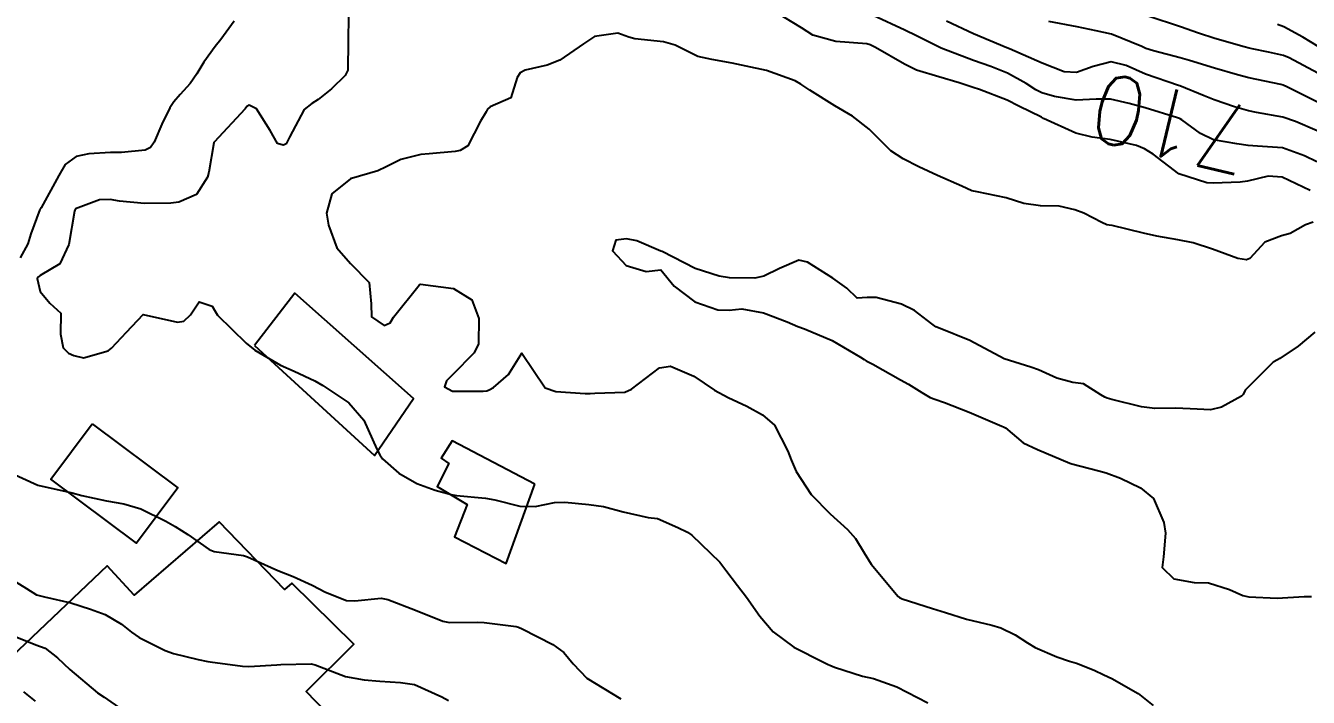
# Model space of a CAD drawing. Header units: metres. Extents: x 298520 to 308411, y 7433745 to 7450750.
# Drawn here: x 305532.9 to 305607.4, y 7436428 to 7436467 of the extents above; entities that cross this region are included whole.
import ezdxf
from ezdxf.enums import TextEntityAlignment as Align

# ---------------------------------------------------------------- set-up
doc = ezdxf.new("R2010")
doc.units = ezdxf.units.M
doc.header["$LTSCALE"] = 10
for name, color, linetype in [('Cotas', 45, 'Continuous'), ('Curvas de Nivel 1m', 11, 'Continuous'), ('Curvas de Nivel 5m', 15, 'Continuous'), ('Edificações', 30, 'Continuous')]:
    doc.layers.add(name, color=color, linetype=linetype)
doc.styles.add('Style-STANDARD', font='STANDARD.shx')

msp = doc.modelspace()

# ---------------------------------------------------------------- linework, layer by layer
at = {"layer": 'Curvas de Nivel 1m', "flags": 128}
for points, elevation in [([(305551.675, 7436468.133), (305551.625, 7436466.434), (305551.623, 7436466.133), (305551.602, 7436464.437), (305551.464, 7436464.134), (305550.663, 7436463.37), (305549.882, 7436462.744), (305549.517, 7436462.516), (305549.076, 7436462.162), (305548.231, 7436460.549), (305548.029, 7436460.177), (305547.918, 7436460.112), (305547.852, 7436460.096), (305547.521, 7436460.183), (305547.1, 7436460.948), (305546.308, 7436462.196), (305545.876, 7436462.405), (305545.749, 7436462.327), (305545.646, 7436462.203), (305543.853, 7436460.275), (305543.832, 7436460.251), (305543.825, 7436460.23), (305543.536, 7436458.524), (305543.46, 7436458.234), (305542.833, 7436457.219), (305541.808, 7436456.776), (305541.337, 7436456.726), (305539.807, 7436456.712), (305538.359, 7436456.842), (305537.809, 7436456.932), (305537.204, 7436456.911), (305535.804, 7436456.386), (305535.76, 7436456.321), (305535.737, 7436456.256), (305535.424, 7436454.325), (305534.889, 7436453.21), (305533.756, 7436452.53), (305533.656, 7436452.449), (305533.588, 7436452.352), (305533.745, 7436451.6), (305534.316, 7436450.918), (305534.948, 7436450.332), (305534.929, 7436449.117), (305535.081, 7436448.329), (305535.394, 7436448.019), (305535.699, 7436447.888), (305536.27, 7436447.741), (305537.701, 7436448.15), (305537.888, 7436448.297), (305538.769, 7436449.232), (305539.733, 7436450.27), (305541.726, 7436449.819), (305542.1, 7436449.874), (305542.479, 7436450.243), (305542.985, 7436450.993), (305543.738, 7436450.75), (305543.926, 7436450.418), (305544.049, 7436450.225), (305545.709, 7436448.602), (305546.218, 7436448.195), (305547.694, 7436447.323), (305548.487, 7436446.965), (305549.686, 7436446.409), (305550.16, 7436446.145), (305551.673, 7436445.13), (305552.544, 7436444.121), (305553.3, 7436442.451), (305553.462, 7436442.112), (305553.631, 7436441.888), (305554.577, 7436441.05), (305555.617, 7436440.447), (305556.675, 7436440.069), (305557.609, 7436439.807), (305557.913, 7436439.75), (305559.606, 7436439.601), (305560.133, 7436439.497), (305561.6, 7436439.136), (305562.484, 7436439.117), (305563.603, 7436439.34), (305564.213, 7436439.372), (305565.602, 7436439.231), (305566.44, 7436439.112), (305567.596, 7436438.808), (305569.049, 7436438.467), (305569.59, 7436438.412), (305570.759, 7436437.902), (305571.317, 7436437.631), (305571.579, 7436437.46), (305573.195, 7436435.874), (305573.558, 7436435.422), (305574.218, 7436434.529), (305574.752, 7436433.852), (305575.527, 7436432.748), (305576.294, 7436431.832), (305577.504, 7436430.953), (305579.218, 7436430.08), (305579.494, 7436429.942), (305579.59, 7436429.895), (305579.853, 7436429.795), (305581.485, 7436429.274), (305582.121, 7436429.126), (305583.476, 7436428.655), (305585.281, 7436427.723)], 709), ([(305607.465, 7436457.464), (305605.834, 7436458.23), (305605.034, 7436458.293), (305603.83, 7436458.005), (305603.41, 7436457.934), (305601.828, 7436457.881), (305601.459, 7436457.905), (305599.836, 7436458.432), (305598.353, 7436459.575), (305597.856, 7436459.888), (305597.377, 7436460.065), (305595.861, 7436460.415), (305594.807, 7436460.56), (305593.864, 7436460.787), (305591.995, 7436461.649), (305591.873, 7436461.708), (305590.563, 7436462.353), (305589.883, 7436462.705), (305588.264, 7436463.33), (305587.899, 7436463.441), (305587.085, 7436463.708), (305585.906, 7436464.058), (305584.624, 7436464.454), (305583.913, 7436464.788), (305582.238, 7436465.767), (305581.924, 7436465.921), (305581.724, 7436465.973), (305579.926, 7436466.115), (305578.604, 7436466.484), (305577.934, 7436466.899), (305576.405, 7436467.835)], 709), ([(305607.868, 7436460.933), (305606.61, 7436461.473), (305605.875, 7436461.716), (305604.357, 7436461.982), (305603.879, 7436462.082), (305603.074, 7436462.325), (305601.885, 7436462.722), (305601.306, 7436462.958), (305599.893, 7436463.539), (305599.827, 7436463.561), (305597.903, 7436464.219), (305596.782, 7436464.719), (305595.913, 7436464.931), (305594.875, 7436464.649), (305593.903, 7436464.305), (305593.184, 7436464.357), (305591.911, 7436464.844), (305590.022, 7436465.679), (305589.955, 7436465.711), (305589.923, 7436465.717), (305589.864, 7436465.74), (305587.931, 7436466.554), (305586.358, 7436467.297)], 711), ([(305607.884, 7436462.579), (305606.104, 7436463.478), (305605.894, 7436463.572), (305605.769, 7436463.607), (305603.9, 7436464.006), (305603.254, 7436464.166), (305601.908, 7436464.553), (305600.466, 7436465.001), (305599.917, 7436465.167), (305598.369, 7436465.576), (305597.924, 7436465.705), (305597.697, 7436465.811), (305595.932, 7436466.528), (305595.047, 7436466.726), (305593.936, 7436466.968), (305592.306, 7436467.28)], 712), ([(305607.905, 7436464.268), (305606.242, 7436465.152), (305605.92, 7436465.29), (305605.054, 7436465.493), (305604.103, 7436465.686), (305603.925, 7436465.725), (305603.634, 7436465.805), (305601.93, 7436466.281), (305600.98, 7436466.591), (305599.937, 7436466.954), (305598.065, 7436467.579)], 713), ([(305607.927, 7436465.823), (305607.04, 7436466.361), (305605.938, 7436466.968), (305605.56, 7436467.106)], 714), ([(305607.648, 7436455.619), (305607.191, 7436455.466), (305606.306, 7436454.964), (305605.793, 7436454.822), (305604.827, 7436454.455), (305603.957, 7436453.507), (305603.772, 7436453.439), (305603.263, 7436453.515), (305601.788, 7436454.046), (305600.676, 7436454.431), (305599.793, 7436454.599), (305598.56, 7436454.808), (305597.797, 7436454.986), (305595.976, 7436455.424), (305595.801, 7436455.442), (305595.658, 7436455.458), (305595.371, 7436455.606), (305594.326, 7436456.14), (305593.81, 7436456.342), (305592.904, 7436456.547), (305591.812, 7436456.565), (305590.844, 7436456.696), (305589.817, 7436457.04), (305588.134, 7436457.382), (305587.82, 7436457.448), (305587.24, 7436457.706), (305585.832, 7436458.328), (305584.746, 7436458.83), (305583.846, 7436459.289), (305583.134, 7436459.757), (305581.865, 7436461.013), (305580.902, 7436461.78), (305579.882, 7436462.374), (305578.427, 7436463.28), (305577.9, 7436463.636), (305577.579, 7436463.823), (305575.909, 7436464.435), (305574.735, 7436464.681), (305573.913, 7436464.859), (305572.735, 7436465.062), (305571.916, 7436465.243), (305570.6, 7436465.903), (305569.925, 7436466.094), (305568.262, 7436466.271), (305567.927, 7436466.364), (305567.278, 7436466.598), (305565.927, 7436466.394), (305565.283, 7436465.97), (305563.913, 7436465.032), (305563.17, 7436464.738), (305561.907, 7436464.439), (305561.62, 7436464.299), (305561.444, 7436464.015), (305561.068, 7436462.835), (305559.877, 7436462.321), (305559.723, 7436462.185), (305559.633, 7436462.034), (305559.308, 7436461.479), (305558.577, 7436460.049), (305558.125, 7436459.779), (305557.848, 7436459.728), (305556.33, 7436459.591), (305555.845, 7436459.544), (305554.677, 7436459.261), (305553.834, 7436458.834), (305553.343, 7436458.602), (305551.823, 7436458.158), (305551.802, 7436458.152), (305551.763, 7436458.131), (305550.683, 7436457.272), (305550.379, 7436456.144), (305550.497, 7436455.442), (305550.963, 7436454.138), (305551.769, 7436453.219), (305552.852, 7436452.119), (305552.973, 7436450.885), (305552.983, 7436450.118), (305553.726, 7436449.625), (305554.065, 7436449.768), (305554.268, 7436450.102), (305555.752, 7436451.971), (305555.818, 7436452.014), (305557.75, 7436451.779), (305558.804, 7436451.105), (305559.213, 7436450.038), (305559.185, 7436448.564), (305558.944, 7436448.041), (305557.69, 7436446.752), (305557.336, 7436446.414), (305557.225, 7436446.065), (305557.68, 7436445.805), (305559.462, 7436445.814), (305559.681, 7436445.833), (305559.821, 7436445.889), (305560.059, 7436446.026), (305560.928, 7436446.78), (305561.703, 7436448.01), (305563.054, 7436445.996), (305563.681, 7436445.782), (305565.384, 7436445.669), (305565.68, 7436445.684), (305565.947, 7436445.691), (305567.681, 7436445.76), (305568.073, 7436445.934), (305569.695, 7436447.157), (305570.335, 7436447.265), (305571.691, 7436446.676), (305572.884, 7436445.878), (305573.679, 7436445.451), (305574.768, 7436444.948), (305575.669, 7436444.437), (305576.367, 7436443.833), (305577.145, 7436442.32), (305577.336, 7436441.823), (305577.626, 7436441.144), (305578.504, 7436439.811), (305579.596, 7436438.697), (305580.604, 7436437.785), (305581.066, 7436437.266), (305581.57, 7436436.429), (305581.98, 7436435.766), (305583.544, 7436433.896), (305583.62, 7436433.825), (305583.78, 7436433.746), (305585.535, 7436433.195), (305586.292, 7436432.952), (305587.526, 7436432.57), (305588.982, 7436432.224), (305589.519, 7436432.07), (305590.335, 7436431.668), (305591.052, 7436431.2), (305591.506, 7436430.933), (305592.756, 7436430.381), (305593.498, 7436430.135), (305593.895, 7436430.022), (305594.929, 7436429.608), (305595.489, 7436429.346), (305595.959, 7436429.122), (305597.473, 7436428.253), (305598.351, 7436427.571)], 708), ([(305607.73, 7436449.237), (305606.762, 7436448.425), (305605.706, 7436447.71), (305605.559, 7436447.629), (305605.319, 7436447.486), (305603.687, 7436445.874), (305603.58, 7436445.615), (305603.479, 7436445.512), (305602.314, 7436444.886), (305601.675, 7436444.729), (305600.903, 7436444.769), (305599.675, 7436444.817), (305598.452, 7436444.795), (305597.676, 7436444.908), (305595.953, 7436445.325), (305595.681, 7436445.399), (305595.54, 7436445.461), (305595.316, 7436445.605), (305594.311, 7436446.242), (305593.69, 7436446.319), (305592.758, 7436446.573), (305591.697, 7436447.055), (305591.249, 7436447.207), (305589.703, 7436447.68), (305587.719, 7436448.761), (305585.996, 7436449.45), (305585.73, 7436449.553), (305585.501, 7436449.723), (305584.504, 7436450.502), (305583.744, 7436450.853), (305582.268, 7436451.245), (305581.748, 7436451.241), (305581.169, 7436451.201), (305580.572, 7436451.788), (305579.761, 7436452.372), (305578.296, 7436453.293), (305577.777, 7436453.425), (305576.664, 7436452.936), (305575.763, 7436452.488), (305575.234, 7436452.375), (305573.761, 7436452.397), (305573.156, 7436452.482), (305571.769, 7436452.938), (305569.847, 7436453.909), (305569.783, 7436453.947), (305568.389, 7436454.531), (305567.79, 7436454.663), (305567.156, 7436454.579), (305566.981, 7436453.948), (305567.771, 7436453.114), (305568.933, 7436452.755), (305569.767, 7436452.848), (305570.55, 7436451.902), (305571.744, 7436450.995), (305573.093, 7436450.523), (305573.739, 7436450.513), (305574.475, 7436450.594), (305575.738, 7436450.356), (305577.107, 7436449.826), (305577.729, 7436449.569), (305578.112, 7436449.431), (305579.717, 7436448.749), (305581.366, 7436447.775), (305581.57, 7436447.64), (305581.701, 7436447.576), (305582.083, 7436447.382), (305583.69, 7436446.47), (305584.161, 7436446.216), (305584.932, 7436445.731), (305585.407, 7436445.451), (305585.679, 7436445.346), (305586.233, 7436445.159), (305587.672, 7436444.583), (305589.565, 7436443.78), (305589.664, 7436443.747), (305589.713, 7436443.729), (305589.778, 7436443.678), (305590.808, 7436442.82), (305591.644, 7436442.416), (305593.52, 7436441.631), (305593.632, 7436441.585), (305595.202, 7436441.179), (305595.628, 7436441.069), (305596.455, 7436440.762), (305597.619, 7436440.203), (305598.366, 7436439.572), (305598.963, 7436438.195), (305599.061, 7436437.565), (305598.943, 7436436.192), (305598.879, 7436435.567), (305599.556, 7436434.908), (305600.722, 7436434.71), (305601.554, 7436434.68), (305602.774, 7436434.295), (305603.547, 7436433.955), (305603.907, 7436433.865), (305605.546, 7436433.802), (305607.125, 7436433.886), (305607.547, 7436433.89)], 707), ([(305531.551, 7436435.224), (305532.958, 7436434.356), (305533.538, 7436433.991), (305534.013, 7436433.866), (305535.531, 7436433.521), (305536.672, 7436433.163), (305537.521, 7436432.847), (305538.477, 7436432.286), (305539.058, 7436431.827), (305539.505, 7436431.513), (305541, 7436430.753), (305541.496, 7436430.576), (305542.915, 7436430.236), (305543.491, 7436430.12), (305543.617, 7436430.102), (305545.488, 7436429.839), (305545.856, 7436429.828), (305547.489, 7436429.927), (305547.725, 7436429.941), (305549.49, 7436429.981), (305549.715, 7436429.922), (305551.48, 7436429.251), (305552.55, 7436429.047), (305553.476, 7436428.968), (305554.671, 7436428.896), (305555.474, 7436428.786), (305557.075, 7436428.064), (305557.461, 7436427.858)], 711), ([(305532.303, 7436431.564), (305533.5, 7436431.083), (305534.039, 7436430.882), (305534.755, 7436430.331), (305535.483, 7436429.655), (305537.089, 7436428.304), (305537.46, 7436428.04), (305538.493, 7436427.324)], 712), ([(305532.783, 7436428.357), (305533.458, 7436427.814)], 713)]:
    msp.add_lwpolyline(points, dxfattribs=dict(at, elevation=elevation))
at = {"layer": 'Curvas de Nivel 5m', "elevation": 710, "flags": 128}
for points in [[(305545.017, 7436467.297), (305544.233, 7436466.225), (305543.919, 7436465.823), (305543.243, 7436464.904), (305542.845, 7436464.241), (305542.462, 7436463.677), (305541.885, 7436463.026), (305541.518, 7436462.614), (305541.279, 7436462.256), (305540.81, 7436461.314), (305540.366, 7436460.265), (305540.156, 7436459.96), (305539.846, 7436459.807), (305538.465, 7436459.67), (305537.843, 7436459.666), (305536.571, 7436459.584), (305535.839, 7436459.424), (305535.198, 7436458.964), (305534.831, 7436458.335), (305533.804, 7436456.45), (305533.764, 7436456.39), (305533.742, 7436456.351), (305533.206, 7436454.939), (305533.042, 7436454.357), (305532.588, 7436453.544)], [(305607.848, 7436459.123), (305607.129, 7436459.467), (305605.857, 7436459.931), (305604.398, 7436460.042), (305603.859, 7436460.078), (305603.199, 7436460.177), (305601.862, 7436460.395), (305601.092, 7436460.768), (305600.016, 7436461.558), (305599.928, 7436461.614), (305599.874, 7436461.634), (305599.76, 7436461.675), (305597.88, 7436462.251), (305596.958, 7436462.513), (305595.884, 7436462.757), (305595.037, 7436462.765), (305593.884, 7436462.713), (305592.62, 7436462.908), (305591.888, 7436463.134), (305591.535, 7436463.301), (305590.977, 7436463.664), (305589.902, 7436464.275), (305588.931, 7436464.667), (305587.916, 7436465.008), (305586.044, 7436465.719), (305585.923, 7436465.772), (305584.619, 7436466.429), (305583.933, 7436466.774), (305582.099, 7436467.61)], [(305531.622, 7436441.261), (305533.613, 7436440.35), (305535.607, 7436439.899), (305536.173, 7436439.746), (305537.6, 7436439.444), (305538.616, 7436439.267), (305539.593, 7436438.975), (305541.055, 7436438.255), (305541.58, 7436437.955), (305542.322, 7436437.496), (305543.567, 7436436.622), (305543.851, 7436436.511), (305545.564, 7436436.266), (305545.796, 7436436.198), (305547.555, 7436435.402), (305548.441, 7436435.056), (305549.547, 7436434.554), (305550.317, 7436434.142), (305551.536, 7436433.657), (305552.022, 7436433.639), (305553.538, 7436433.793), (305553.926, 7436433.715), (305555.528, 7436433.091), (305557.122, 7436432.461), (305557.518, 7436432.377), (305559.159, 7436432.403), (305559.518, 7436432.388), (305561.378, 7436432.148), (305561.515, 7436432.116), (305561.736, 7436432.008), (305563.504, 7436431.106), (305564.154, 7436430.635), (305564.695, 7436429.972), (305565.481, 7436429.155), (305567.463, 7436427.94)]]:
    msp.add_lwpolyline(points, dxfattribs=at)
at = {"layer": 'Edificações'}
for points in [[(305546.194, 7436448.455), (305553.154, 7436442.082), (305555.424, 7436445.382), (305548.538, 7436451.491)], [(305536.777, 7436443.91), (305541.737, 7436440.194), (305539.341, 7436436.995), (305534.381, 7436440.711)], [(305562.471, 7436440.41), (305557.664, 7436442.928), (305557.026, 7436441.921), (305557.463, 7436441.618), (305556.79, 7436440.275), (305558.54, 7436439.227), (305557.8, 7436437.347), (305560.792, 7436435.802)], [(305526.915, 7436425.498), (305524.117, 7436428.618), (305521.211, 7436425.861), (305524.081, 7436422.704), (305523.645, 7436422.232), (305532.152, 7436412.125), (305533.242, 7436413.214), (305537.096, 7436408.925), (305535.534, 7436407.583), (305538.84, 7436403.99), (305550.066, 7436413.643), (305546.472, 7436417.908), (305549.053, 7436420.345), (305548.654, 7436420.78), (305550.761, 7436422.595), (305552.251, 7436420.994), (305554.468, 7436422.917), (305549.2, 7436428.372), (305551.961, 7436431.13), (305548.363, 7436434.664), (305547.927, 7436434.301), (305544.149, 7436438.22), (305539.208, 7436433.975), (305537.646, 7436435.68)]]:
    msp.add_lwpolyline(points, close=True, dxfattribs=at)

# ---------------------------------------------------------------- texts
at = {"layer": 'Cotas', "style": 'Style-STANDARD'}
msp.add_text('710', height=4, rotation=166.39605, dxfattribs=at).set_placement((305599.416, 7436461.341, 710), align=Align.MIDDLE_CENTER)

doc.saveas('drawing.dxf')
